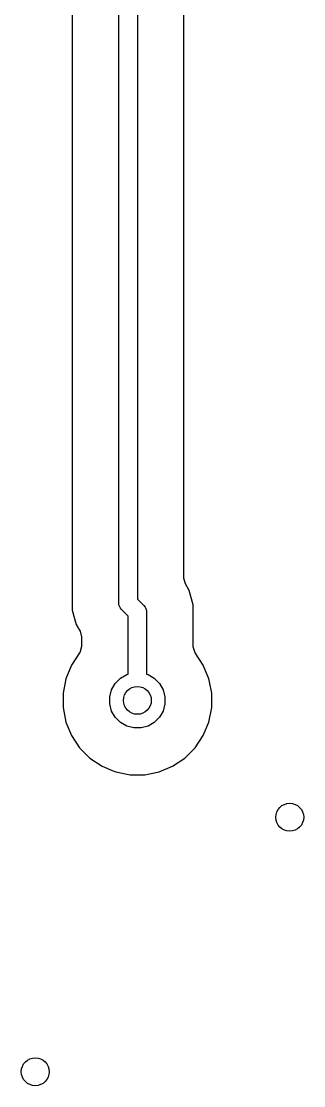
# Model space of a CAD drawing. Extents: x 2.56 to 8.39, y -5.65 to -1.26.
# Drawn here: x 3.2421 to 3.3619, y -2.624 to -2.1727 of the extents above; entities that cross this region are included whole.
import ezdxf

# ---------------------------------------------------------------- set-up
doc = ezdxf.new("R2010")
doc.units = 0
doc.header["$MEASUREMENT"] = 0
doc.layers.add('BLACK', color=7, linetype='CONTINUOUS')

msp = doc.modelspace()

# ---------------------------------------------------------------- linework, layer by layer
at = {"layer": 'BLACK', "linetype": 'CONTINUOUS'}
for p, q in [((3.28346, -2.4193), (3.28346, -1.64493)), ((3.29134, -1.64493), (3.29134, -2.41767)), ((3.26376, -1.65668), (3.26376, -2.41589)), ((3.31104, -2.40877), (3.31104, -1.65668)), ((3.3117, -2.41121), (3.31104, -2.40877)), ((3.31337, -2.41411), (3.3117, -2.41121)), ((3.31498, -2.42012), (3.31337, -2.41411)), ((3.26376, -2.41589), (3.26376, -2.41589)), ((3.26376, -2.41589), (3.26376, -2.42241)), ((3.29134, -2.41767), (3.29412, -2.42045)), ((3.26376, -2.42241), (3.26376, -2.42241)), ((3.26376, -2.42241), (3.26537, -2.42842)), ((3.28354, -2.42007), (3.28346, -2.4193)), ((3.28413, -2.42149), (3.28354, -2.42007)), ((3.28462, -2.42208), (3.28413, -2.42149)), ((3.2874, -2.42487), (3.28462, -2.42208)), ((3.29412, -2.42045), (3.29461, -2.42105)), ((3.29461, -2.42105), (3.29478, -2.42146)), ((3.29478, -2.42146), (3.2952, -2.42247)), ((3.2952, -2.42247), (3.29528, -2.42324)), ((3.29528, -2.42324), (3.29528, -2.44956)), ((3.31498, -2.4378), (3.31498, -2.42012)), ((3.31498, -2.42012), (3.31498, -2.42012)), ((3.2874, -2.44956), (3.2874, -2.42487)), ((3.26537, -2.42842), (3.26636, -2.43014)), ((3.26636, -2.43014), (3.26654, -2.43045)), ((3.26654, -2.43045), (3.26704, -2.43132)), ((3.26704, -2.43132), (3.26704, -2.43132)), ((3.26704, -2.43132), (3.2677, -2.43376)), ((3.2677, -2.43376), (3.2677, -2.4378)), ((3.26687, -2.44052), (3.26341, -2.4457)), ((3.26692, -2.44044), (3.26687, -2.44052)), ((3.2677, -2.4378), (3.26692, -2.44044)), ((3.31498, -2.43789), (3.31498, -2.4378)), ((3.3158, -2.44052), (3.31498, -2.43789)), ((3.31927, -2.4457), (3.3158, -2.44052)), ((3.26341, -2.4457), (3.26103, -2.45144)), ((3.26341, -2.4457), (3.26341, -2.4457)), ((3.32164, -2.45144), (3.31927, -2.4457)), ((3.31927, -2.4457), (3.31927, -2.4457)), ((3.28415, -2.45126), (3.28682, -2.44972)), ((3.28682, -2.44972), (3.2874, -2.44956)), ((3.29528, -2.44956), (3.29586, -2.44972)), ((3.29586, -2.44972), (3.29853, -2.45126)), ((3.26103, -2.45144), (3.25982, -2.45753)), ((3.26103, -2.45144), (3.26103, -2.45144)), ((3.28043, -2.45611), (3.28197, -2.45344)), ((3.28197, -2.45344), (3.28415, -2.45126)), ((3.29853, -2.45126), (3.30071, -2.45344)), ((3.30071, -2.45344), (3.30225, -2.45611)), ((3.32191, -2.4528), (3.32164, -2.45144)), ((3.32164, -2.45144), (3.32164, -2.45144)), ((3.32285, -2.45753), (3.32191, -2.4528)), ((3.25982, -2.45753), (3.25982, -2.46373)), ((3.27963, -2.45909), (3.28043, -2.45611)), ((3.27963, -2.46217), (3.27963, -2.45909)), ((3.30225, -2.45611), (3.30305, -2.45909)), ((3.30305, -2.45909), (3.30305, -2.46217)), ((3.32285, -2.46373), (3.32285, -2.45753)), ((3.32285, -2.45753), (3.32285, -2.45753)), ((3.32285, -2.45753), (3.32285, -2.45753)), ((3.25982, -2.46373), (3.26103, -2.46982)), ((3.28043, -2.46515), (3.27963, -2.46217)), ((3.30305, -2.46217), (3.30225, -2.46515)), ((3.32164, -2.46982), (3.32285, -2.46373)), ((3.28197, -2.46782), (3.28043, -2.46515)), ((3.28415, -2.47), (3.28197, -2.46782)), ((3.30071, -2.46782), (3.29853, -2.47)), ((3.30225, -2.46515), (3.30071, -2.46782)), ((3.26103, -2.46982), (3.26103, -2.46982)), ((3.26103, -2.46982), (3.26341, -2.47556)), ((3.28682, -2.47154), (3.28415, -2.47)), ((3.2898, -2.47234), (3.28682, -2.47154)), ((3.29288, -2.47234), (3.2898, -2.47234)), ((3.29586, -2.47154), (3.29288, -2.47234)), ((3.29853, -2.47), (3.29586, -2.47154)), ((3.31927, -2.47556), (3.32164, -2.46982)), ((3.26341, -2.47556), (3.26341, -2.47556)), ((3.26341, -2.47556), (3.26686, -2.48072)), ((3.31582, -2.48072), (3.31927, -2.47556)), ((3.26686, -2.48072), (3.26686, -2.48072)), ((3.26686, -2.48072), (3.27125, -2.48511)), ((3.31143, -2.48511), (3.31582, -2.48072)), ((3.27125, -2.48511), (3.27125, -2.48511)), ((3.27125, -2.48511), (3.27641, -2.48856)), ((3.30627, -2.48856), (3.31143, -2.48511)), ((3.27641, -2.48856), (3.27641, -2.48856)), ((3.27641, -2.48856), (3.28064, -2.49031)), ((3.28064, -2.49031), (3.28215, -2.49093)), ((3.28215, -2.49093), (3.28823, -2.49215)), ((3.29444, -2.49215), (3.30053, -2.49093)), ((3.30053, -2.49093), (3.30627, -2.48856)), ((3.28823, -2.49215), (3.28823, -2.49215)), ((3.28823, -2.49215), (3.28823, -2.49215)), ((3.28823, -2.49215), (3.29444, -2.49215)), ((3.29444, -2.49215), (3.29444, -2.49215))]:
    msp.add_line(p, q, dxfattribs=at)
at = {"layer": 'BLACK'}
for centre in [(3.29134, -2.46063), (3.35596, -2.51018), (3.24803, -2.61811)]:
    msp.add_circle(centre, 0.00591, dxfattribs=at)

doc.saveas('drawing.dxf')
